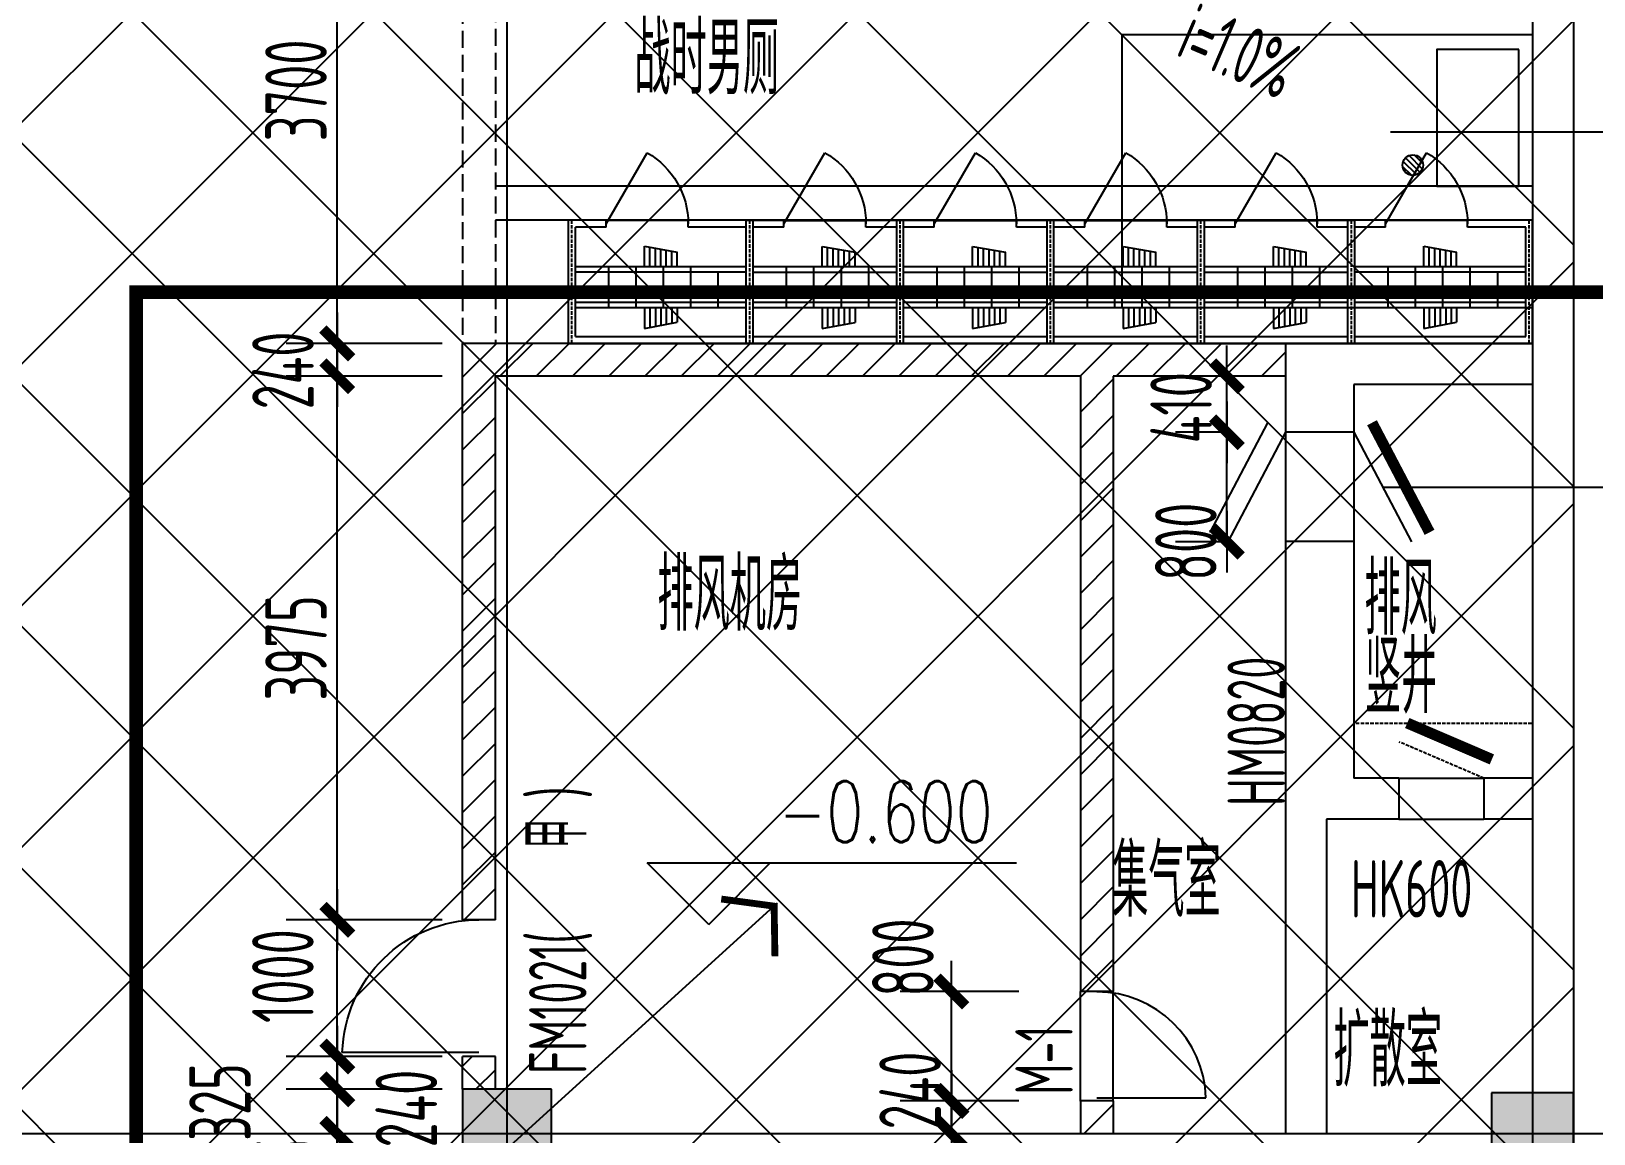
# Model space of a CAD drawing. Extents: x 1596194 to 1987057, y -212608 to 63160.
# Drawn here: x 1781451 to 1792878, y 6710 to 14773 of the extents above; entities that cross this region are included whole.
import ezdxf
from ezdxf.enums import TextEntityAlignment as Align

# ---------------------------------------------------------------- set-up
doc = ezdxf.new("R2010")
doc.units = 0
doc.header["$LTSCALE"] = 100
doc.header["$MEASUREMENT"] = 0
doc.linetypes.add('DASH', pattern=[0.35, 0.25, -0.1])
doc.layers.get('0').update_dxf_attribs({"linetype": 'CONTINUOUS'})
doc.layers.get('DEFPOINTS').update_dxf_attribs({"linetype": 'CONTINUOUS'})
for name, color, linetype in [('1', 8, 'CONTINUOUS'), ('BALCONY', 6, 'CONTINUOUS'), ('brickwall', 5, 'DASH'), ('COLUMN', 1, 'CONTINUOUS'), ('DOTE', 251, 'CONTINUOUS'), ('HA', 150, 'CONTINUOUS'), ('LVTRY', 6, 'CONTINUOUS'), ('PUB_DIM', 3, 'CONTINUOUS'), ('PUB_TEXT', 30, 'CONTINUOUS'), ('SOLID_HATCH', 40, 'CONTINUOUS'), ('WALL', 2, 'CONTINUOUS'), ('WINDOW', 4, 'CONTINUOUS'), ('WINDOW_TEXT', 7, 'CONTINUOUS'), ('图层2', 251, 'CONTINUOUS')]:
    doc.layers.add(name, color=color, linetype=linetype)
doc.styles.add('_TCH_DIM', font='SIMPLEX', dxfattribs={"bigfont": 'GBCBIG'})
doc.styles.add('DIM_FONT', font='SYSZ.shx', dxfattribs={"width": 0.7, "bigfont": 'SYFS.shx'})
doc.styles.add('SIMPLEX', font='SIMPLEX.SHX')
doc.dimstyles.new('DIMN150', dxfattribs={"dimscale": 1.5, "dimtxt": 300, "dimasz": 1, "dimexe": 250, "dimexo": 300, "dimgap": 30, "dimtad": 1, "dimdec": 0, "dimzin": 0, "dimdsep": 46, "dimtxsty": 'DIM_FONT', "dimblk": 'ARCHTICK', "dimcen": 0.09, "dimclrt": 7, "dimazin": 2, "dimtfac": 1, "dimtdec": 0, "dimtix": 1, "dimtmove": 2, "dimatfit": 3, "dimldrblk": 'DOT', "dimfxl": 0, "dimtolj": 1, "dimtzin": 0, "dimarcsym": 0})

# ---------------------------------------------------------------- blocks, each defined once
blk = doc.blocks.new('_archtick')
blk.add_line((-150, 0), (150, 0))
at = {"const_width": 50}
blk.add_lwpolyline([(-70, -70), (70, 70)], dxfattribs=at)
blk = doc.blocks.new('*D599')
at = {"layer": 'DEFPOINTS', "color": 0}
for p in [(1790195, 12250), (1790624, 12250), (1790624, 11840)]:
    blk.add_point(p, dxfattribs=at)
at = {"layer": 'PUB_DIM', "color": 0, "lineweight": -2}
for p, q in [((1790174, 12250), (1789820, 12250)), ((1790195, 11840), (1790195, 12250)), ((1790174, 11840), (1789820, 11840))]:
    blk.add_line(p, q, dxfattribs=at)
at = {"layer": 'PUB_DIM', "color": 0, "lineweight": -2, "xscale": 1.5, "yscale": 1.5, "zscale": 1.5}
for p, rotation in [((1790195, 12250), 90), ((1790195, 11840), 270)]:
    blk.add_blockref('_archtick', p, dxfattribs=dict(at, rotation=rotation))
at = {"layer": 'PUB_DIM', "color": 7, "insert": (1789860, 12020), "char_height": 450, "attachment_point": 5, "rotation": 90, "style": 'DIM_FONT'}
blk.add_mtext('\\A1;410', dxfattribs=at)
blk = doc.blocks.new('_Dot')
at = {"color": 0, "linetype": 'ByBlock', "lineweight": -2}
blk.add_line((-0.5, 0), (-1, 0), dxfattribs=at)
at = {"color": 0, "linetype": 'ByBlock', "const_width": 0.5}
blk.add_lwpolyline([(-0.25, 0, 1), (0.25, 0, 1)], format="xyb", close=True, dxfattribs=at)
blk = doc.blocks.new('*D600')
at = {"layer": 'DEFPOINTS', "color": 0}
for p in [(1790195, 11840), (1790624, 11840), (1790624, 11040)]:
    blk.add_point(p, dxfattribs=at)
at = {"layer": 'PUB_DIM', "color": 0, "lineweight": -2}
for p, q in [((1790174, 11840), (1789820, 11840)), ((1790195, 11040), (1790195, 11840)), ((1790174, 11040), (1789820, 11040))]:
    blk.add_line(p, q, dxfattribs=at)
at = {"layer": 'PUB_DIM', "color": 0, "lineweight": -2, "xscale": 1.5, "yscale": 1.5, "zscale": 1.5}
for p, rotation in [((1790195, 11840), 90), ((1790195, 11040), 270)]:
    blk.add_blockref('_archtick', p, dxfattribs=dict(at, rotation=rotation))
at = {"layer": 'PUB_DIM', "color": 7, "insert": (1789895, 11040), "char_height": 450, "attachment_point": 5, "rotation": 90, "style": 'DIM_FONT'}
blk.add_mtext('\\A1;800', dxfattribs=at)
blk = doc.blocks.new('*D601')
at = {"layer": 'DEFPOINTS', "color": 0}
for p in [(1788180, 7750), (1789124, 7750), (1789124, 6950)]:
    blk.add_point(p, dxfattribs=at)
at = {"layer": 'PUB_DIM', "color": 0, "lineweight": -2}
for p, q in [((1788674, 7750), (1787805, 7750)), ((1788180, 6950), (1788180, 7750)), ((1788674, 6950), (1787805, 6950))]:
    blk.add_line(p, q, dxfattribs=at)
at = {"layer": 'PUB_DIM', "color": 0, "lineweight": -2, "xscale": 1.5, "yscale": 1.5, "zscale": 1.5}
for p, rotation in [((1788180, 7750), 90), ((1788180, 6950), 270)]:
    blk.add_blockref('_archtick', p, dxfattribs=dict(at, rotation=rotation))
at = {"layer": 'PUB_DIM', "color": 7, "insert": (1787826, 7999), "char_height": 450, "attachment_point": 5, "rotation": 90, "style": 'DIM_FONT'}
blk.add_mtext('\\A1;800', dxfattribs=at)
blk = doc.blocks.new('*D602')
at = {"layer": 'DEFPOINTS', "color": 0}
for p in [(1788180, 6950), (1789124, 6950), (1789124, 6710)]:
    blk.add_point(p, dxfattribs=at)
at = {"layer": 'PUB_DIM', "color": 0, "lineweight": -2}
for p, q in [((1788674, 6950), (1787805, 6950)), ((1788180, 6710), (1788180, 6950)), ((1788674, 6710), (1787805, 6710))]:
    blk.add_line(p, q, dxfattribs=at)
at = {"layer": 'PUB_DIM', "color": 0, "lineweight": -2, "xscale": 1.5, "yscale": 1.5, "zscale": 1.5}
for p, rotation in [((1788180, 6950), 90), ((1788180, 6710), 270)]:
    blk.add_blockref('_archtick', p, dxfattribs=dict(at, rotation=rotation))
at = {"layer": 'PUB_DIM', "color": 7, "insert": (1787878, 7026), "char_height": 450, "attachment_point": 5, "rotation": 90, "style": 'DIM_FONT'}
blk.add_mtext('\\A1;240', dxfattribs=at)
blk = doc.blocks.new('*D993')
at = {"layer": 'DEFPOINTS', "color": 0}
for p in [(1783689, 16190), (1784905, 16190), (1784905, 12490)]:
    blk.add_point(p, dxfattribs=at)
at = {"layer": 'PUB_DIM', "color": 0, "lineweight": -2}
for p, q in [((1784455, 16190), (1783314, 16190)), ((1783689, 12490), (1783689, 16190)), ((1784455, 12490), (1783314, 12490))]:
    blk.add_line(p, q, dxfattribs=at)
at = {"layer": 'PUB_DIM', "color": 0, "lineweight": -2, "xscale": 1.5, "yscale": 1.5, "zscale": 1.5}
for p, rotation in [((1783689, 16190), 90), ((1783689, 12490), 270)]:
    blk.add_blockref('_archtick', p, dxfattribs=dict(at, rotation=rotation))
at = {"layer": 'PUB_DIM', "color": 7, "insert": (1783387, 14340), "char_height": 450, "attachment_point": 5, "rotation": 90, "style": 'DIM_FONT'}
blk.add_mtext('\\A1;3700', dxfattribs=at)
blk = doc.blocks.new('*D994')
at = {"layer": 'DEFPOINTS', "color": 0}
for p in [(1783689, 12490), (1784905, 12490), (1784905, 12250)]:
    blk.add_point(p, dxfattribs=at)
at = {"layer": 'PUB_DIM', "color": 0, "lineweight": -2}
for p, q in [((1784455, 12490), (1783314, 12490)), ((1783689, 12250), (1783689, 12490)), ((1784455, 12250), (1783314, 12250))]:
    blk.add_line(p, q, dxfattribs=at)
at = {"layer": 'PUB_DIM', "color": 0, "lineweight": -2, "xscale": 1.5, "yscale": 1.5, "zscale": 1.5}
for p, rotation in [((1783689, 12490), 90), ((1783689, 12250), 270)]:
    blk.add_blockref('_archtick', p, dxfattribs=dict(at, rotation=rotation))
at = {"layer": 'PUB_DIM', "color": 7, "insert": (1783292, 12292), "char_height": 450, "attachment_point": 5, "rotation": 90, "style": 'DIM_FONT'}
blk.add_mtext('\\A1;240', dxfattribs=at)
blk = doc.blocks.new('*D995')
at = {"layer": 'DEFPOINTS', "color": 0}
for p in [(1783689, 12250), (1784905, 12250), (1784905, 8275)]:
    blk.add_point(p, dxfattribs=at)
at = {"layer": 'PUB_DIM', "color": 0, "lineweight": -2}
for p, q in [((1784455, 12250), (1783314, 12250)), ((1783689, 8275), (1783689, 12250)), ((1784455, 8275), (1783314, 8275))]:
    blk.add_line(p, q, dxfattribs=at)
at = {"layer": 'PUB_DIM', "color": 0, "lineweight": -2, "xscale": 1.5, "yscale": 1.5, "zscale": 1.5}
for p, rotation in [((1783689, 12250), 90), ((1783689, 8275), 270)]:
    blk.add_blockref('_archtick', p, dxfattribs=dict(at, rotation=rotation))
at = {"layer": 'PUB_DIM', "color": 7, "insert": (1783387, 10263), "char_height": 450, "attachment_point": 5, "rotation": 90, "style": 'DIM_FONT'}
blk.add_mtext('\\A1;3975', dxfattribs=at)
blk = doc.blocks.new('*D996')
at = {"layer": 'DEFPOINTS', "color": 0}
for p in [(1783689, 8275), (1784905, 8275), (1784905, 7275)]:
    blk.add_point(p, dxfattribs=at)
at = {"layer": 'PUB_DIM', "color": 0, "lineweight": -2}
for p, q in [((1784455, 8275), (1783314, 8275)), ((1783689, 7275), (1783689, 8275)), ((1784455, 7275), (1783314, 7275))]:
    blk.add_line(p, q, dxfattribs=at)
at = {"layer": 'PUB_DIM', "color": 0, "lineweight": -2, "xscale": 1.5, "yscale": 1.5, "zscale": 1.5}
for p, rotation in [((1783689, 8275), 90), ((1783689, 7275), 270)]:
    blk.add_blockref('_archtick', p, dxfattribs=dict(at, rotation=rotation))
at = {"layer": 'PUB_DIM', "color": 7, "insert": (1783291, 7863), "char_height": 450, "attachment_point": 5, "rotation": 90, "style": 'DIM_FONT'}
blk.add_mtext('\\A1;1000', dxfattribs=at)
blk = doc.blocks.new('*D997')
at = {"layer": 'DEFPOINTS', "color": 0}
for p in [(1783689, 7275), (1784905, 7275), (1784905, 7035)]:
    blk.add_point(p, dxfattribs=at)
at = {"layer": 'PUB_DIM', "color": 0, "lineweight": -2}
for p, q in [((1784455, 7275), (1783314, 7275)), ((1783689, 7035), (1783689, 7275)), ((1784455, 7035), (1783314, 7035))]:
    blk.add_line(p, q, dxfattribs=at)
at = {"layer": 'PUB_DIM', "color": 0, "lineweight": -2, "xscale": 1.5, "yscale": 1.5, "zscale": 1.5}
for p, rotation in [((1783689, 7275), 90), ((1783689, 7035), 270)]:
    blk.add_blockref('_archtick', p, dxfattribs=dict(at, rotation=rotation))
at = {"layer": 'PUB_DIM', "color": 7, "insert": (1784194, 6894), "char_height": 450, "attachment_point": 5, "rotation": 90, "style": 'DIM_FONT'}
blk.add_mtext('\\A1;240', dxfattribs=at)
blk = doc.blocks.new('*D998')
at = {"layer": 'DEFPOINTS', "color": 0}
for p in [(1783689, 7035), (1784905, 7035), (1784905, 6710)]:
    blk.add_point(p, dxfattribs=at)
at = {"layer": 'PUB_DIM', "color": 0, "lineweight": -2}
for p, q in [((1784455, 7035), (1783314, 7035)), ((1783689, 6710), (1783689, 7035)), ((1784455, 6710), (1783314, 6710))]:
    blk.add_line(p, q, dxfattribs=at)
at = {"layer": 'PUB_DIM', "color": 0, "lineweight": -2, "xscale": 1.5, "yscale": 1.5, "zscale": 1.5}
for p, rotation in [((1783689, 7035), 90), ((1783689, 6710), 270)]:
    blk.add_blockref('_archtick', p, dxfattribs=dict(at, rotation=rotation))
at = {"layer": 'PUB_DIM', "color": 7, "insert": (1782831, 6942), "char_height": 450, "attachment_point": 5, "rotation": 90, "style": 'DIM_FONT'}
blk.add_mtext('\\A1;325', dxfattribs=at)
blk = doc.blocks.new('*D999')
at = {"layer": 'DEFPOINTS', "color": 0}
for p in [(1783689, 6710), (1784905, 6710), (1784905, 6385)]:
    blk.add_point(p, dxfattribs=at)
at = {"layer": 'PUB_DIM', "color": 0, "lineweight": -2}
for p, q in [((1784455, 6710), (1783314, 6710)), ((1783689, 6385), (1783689, 6710)), ((1784455, 6385), (1783314, 6385))]:
    blk.add_line(p, q, dxfattribs=at)
at = {"layer": 'PUB_DIM', "color": 0, "lineweight": -2, "xscale": 1.5, "yscale": 1.5, "zscale": 1.5}
for p, rotation in [((1783689, 6710), 90), ((1783689, 6385), 270)]:
    blk.add_blockref('_archtick', p, dxfattribs=dict(at, rotation=rotation))
at = {"layer": 'PUB_DIM', "color": 7, "insert": (1783317, 6389), "char_height": 450, "attachment_point": 5, "rotation": 90, "style": 'DIM_FONT'}
blk.add_mtext('\\A1;325', dxfattribs=at)
blk = doc.blocks.new('_LV13')
at = {"color": 0}
for p, q in [((-0.495, 0.071), (-0.071, 0.495)), ((-0.465, -0.183), (0.183, 0.465)), ((-0.354, -0.354), (0.354, 0.354)), ((-0.183, -0.465), (0.465, 0.183)), ((0.071, -0.495), (0.495, -0.071))]:
    blk.add_line(p, q, dxfattribs=at)
blk.add_circle((0, 0), 0.5)
blk = doc.blocks.new('_DBLK')
blk.add_line((-0.5, 0), (0, -0.866))
blk.add_arc((-0.5, 0), 1, 300, 0)
at = {"layer": 'WINDOW_TEXT', "style": 'SIMPLEX', "flags": 9}
blk.add_attdef('A', text='', height=1, dxfattribs=at).set_placement((0, 1.5), align=Align.MIDDLE)
blk = doc.blocks.new('A$C4DAE11FD')
at = {"layer": 'BALCONY'}
for p, q in [((0, 1350), (900, 1350)), ((0, 1350), (0, 0)), ((50, 1300), (850, 1300)), ((50, 1300), (50, 50)), ((260, 50), (260, 1300)), ((300, 50), (300, 1300)), ((520, 50), (520, 1300)), ((560, 50), (560, 1300)), ((850, 1075), (850, 1300)), ((900, 1075), (900, 1350)), ((260, 1055), (560, 1055)), ((260, 1055), (560, 1055)), ((850, 1075), (900, 1075)), ((900, 1075), (900, 475)), ((260, 855), (520, 855)), ((520, 855), (560, 855)), ((110, 795), (154, 555)), ((260, 795), (110, 795)), ((260, 755), (117, 755)), ((260, 715), (125, 715)), ((560, 795), (710, 795)), ((560, 755), (703, 755)), ((560, 715), (695, 715)), ((710, 795), (666, 555)), ((260, 675), (132, 675)), ((260, 635), (139, 635)), ((260, 595), (146, 595)), ((260, 655), (520, 655)), ((520, 655), (560, 655)), ((560, 675), (688, 675)), ((560, 635), (681, 635)), ((560, 595), (674, 595)), ((260, 555), (154, 555)), ((560, 555), (666, 555)), ((850, 475), (900, 475)), ((850, 50), (850, 475)), ((900, 0), (900, 475)), ((260, 455), (520, 455)), ((520, 455), (560, 455)), ((258, 255), (518, 255)), ((0, 0), (900, 0)), ((50, 50), (850, 50))]:
    blk.add_line(p, q, dxfattribs=at)
at = {"layer": 'brickwall'}
for p, q in [((0, 1325), (900, 1325)), ((0, 25), (900, 25))]:
    blk.add_line(p, q, dxfattribs=at)
at = {"layer": 'BALCONY', "extrusion": (0, 0, -1), "xscale": 600, "yscale": 600, "zscale": -600, "rotation": 270}
blk.add_blockref('_DBLK', (-875, 775), dxfattribs=at)
blk = doc.blocks.new('A$C30F10F9F')
at = {"layer": 'BALCONY'}
for p, q in [((0, 1395), (0, 495)), ((0, 1395), (1150, 1395)), ((1150, 1395), (1150, 495)), ((50, 1345), (50, 545)), ((50, 1345), (1100, 1345)), ((555, 1285), (795, 1241)), ((555, 1135), (555, 1285)), ((595, 1135), (595, 1277)), ((635, 1135), (635, 1270)), ((675, 1135), (675, 1263)), ((1100, 1345), (1100, 545)), ((715, 1135), (715, 1255)), ((755, 1135), (755, 1248)), ((795, 1135), (795, 1241)), ((1100, 1135), (50, 1135)), ((1100, 1095), (50, 1095)), ((295, 1135), (295, 835)), ((495, 1135), (495, 875)), ((695, 1135), (695, 875)), ((895, 1135), (895, 875)), ((1100, 875), (50, 875)), ((1100, 835), (50, 835)), ((495, 875), (495, 835)), ((555, 835), (555, 685)), ((595, 835), (595, 692)), ((635, 835), (635, 699)), ((675, 835), (675, 707)), ((695, 875), (695, 835)), ((715, 835), (715, 714)), ((755, 835), (755, 721)), ((795, 835), (795, 728)), ((895, 875), (895, 835)), ((555, 685), (795, 728)), ((275, 495), (0, 495)), ((275, 545), (50, 545)), ((275, 545), (275, 495)), ((275, 495), (875, 495)), ((875, 545), (875, 495)), ((1100, 545), (875, 545)), ((1150, 495), (875, 495))]:
    blk.add_line(p, q, dxfattribs=at)
at = {"layer": 'brickwall'}
for p, q in [((25, 1395), (25, 495)), ((1125, 1395), (1125, 495))]:
    blk.add_line(p, q, dxfattribs=at)
at = {"layer": 'BALCONY', "xscale": 600, "yscale": 600, "zscale": 600}
blk.add_blockref('_DBLK', (575, 520), dxfattribs=at)
blk = doc.blocks.new('M_A2ZXL')
blk.add_line((-0.472, 0), (-0.472, -1))
blk.add_arc((-0.5, 0), 1, 271.6231, 0)
blk = doc.blocks.new('_fzh')
for p, q in [((-0.5, 0.5), (-0.5, -0.5)), ((0.5, 0.5), (-0.5, 0.5)), ((0.5, -0.5), (0.5, 0.5)), ((-0.5, -0.5), (0.5, -0.5))]:
    blk.add_line(p, q)
at = {"layer": 'SOLID_HATCH'}
blk.add_solid([(0.5, 0.5), (0.5, -0.5), (-0.5, 0.5), (-0.5, -0.5)], dxfattribs=at)

msp = doc.modelspace()

# ---------------------------------------------------------------- hatches: boundary and pattern name
at = {"layer": '1'}
h = msp.add_hatch(dxfattribs=at)
h.set_pattern_fill('ANSI37', color=256, scale=10000, style=0)
h.set_pattern_definition([(45, (8232.6, -1879.3), (-883.8835, 883.8835), []), (135, (8232.6, -1879.3), (-883.8835, -883.8835), [])])
h.paths.add_polyline_path([(1778030.206, 31724.117), (1792730.206, 31710.131), (1792730.206, -26014.869), (1778030.206, -26014.869)])
at = {"layer": 'HA'}
h = msp.add_hatch(dxfattribs=at)
h.set_pattern_fill('普通砖', color=256, scale=150, style=0)
h.set_pattern_definition([(45, (0, 0), (-132.582521, 132.582521), [])])
h.paths.add_polyline_path([(1784845.206, 12250.131), (1789123.512, 12250.131), (1789123.512, 7750.131), (1789363.512, 7750.131), (1789363.512, 12250.131), (1790623.512, 12250.131), (1790623.512, 12490.131), (1784605.206, 12490.131), (1784605.206, 8275.131), (1784845.206, 8275.131)])
h.paths.add_polyline_path([(1789363.512, 6950.131), (1789123.512, 6950.131), (1789123.512, 6710.131), (1789363.512, 6710.131)])
h.paths.add_polyline_path([(1784845.206, 7275.131), (1784605.206, 7275.131), (1784605.206, 7035.131), (1784845.206, 7035.131)])

# ---------------------------------------------------------------- linework, layer by layer
at = {"layer": '1'}
msp.add_lwpolyline([(1778030.206, 31724.117), (1792730.206, 31710.131), (1792730.206, -26014.869), (1778030.206, -26014.869), (1778030.206, 31724.117)], close=True, dxfattribs=at)
at = {"layer": 'brickwall', "ltscale": 5}
for p, q in [((1784605.206, 17401.546), (1784605.206, 12490.131)), ((1784845.206, 16190.114), (1784845.206, 12490.131))]:
    msp.add_line(p, q, dxfattribs=at)
at = {"layer": 'DOTE'}
for p, q in [((1784930.206, -36126.938), (1784930.206, 50334.236)), ((1792430.206, 50334.236), (1792430.206, -36126.938)), ((1799629.617, 6710.131), (1638383.856, 6710.131))]:
    msp.add_line(p, q, dxfattribs=at)
at = {"layer": 'LVTRY'}
for p, q in [((1792430.206, 13640.131), (1784845.206, 13640.131)), ((1792430.206, 13390.131), (1784845.206, 13390.131))]:
    msp.add_line(p, q, dxfattribs=at)
at = {"layer": 'PUB_DIM'}
for p, q in [((1786405.442, 8241.443), (1785955.442, 8691.443)), ((1785955.442, 8691.443), (1788655.442, 8691.443)), ((1786405.442, 8241.443), (1786855.442, 8691.443))]:
    msp.add_line(p, q, dxfattribs=at)
msp.add_lwpolyline([(1789711.615, 14414.347, 0, 0, 0), (1790558.744, 14051.513, 120, 0, 0), (1790972.398, 13874.34, 0, 0, 0)], format="xyseb", dxfattribs=at)
at = {"layer": 'PUB_TEXT'}
for p, q in [((1791390.998, 14038.052), (1798546.698, 14038.052)), ((1791333.865, 11439.278), (1795330.454, 11439.278))]:
    msp.add_line(p, q, dxfattribs=at)
at = {"layer": 'PUB_TEXT', "color": 6}
msp.add_line((1786906.492, 8395.351), (1779177.053, 1376.883), dxfattribs=at)
at = {"layer": 'PUB_TEXT', "color": 6, "const_width": 50}
msp.add_lwpolyline([(1786497.005, 8426.64), (1786883.684, 8374.642), (1786889.614, 8007.221)], dxfattribs=at)
at = {"layer": 'WALL'}
for p, q in [((1792730.206, 31710.131), (1792730.206, 1510.131)), ((1792430.206, 17310.131), (1792430.206, 12490.131)), ((1790623.512, 12490.131), (1784605.206, 12490.131)), ((1784605.206, 8275.131), (1784605.206, 12490.131)), ((1792430.206, 12490.131), (1790623.512, 12490.131)), ((1790623.512, 12490.131), (1790623.512, 11840.131)), ((1789123.512, 12250.131), (1784845.206, 12250.131)), ((1784845.206, 8275.131), (1784845.206, 12250.131)), ((1789123.512, 12250.131), (1789123.512, 7750.131)), ((1789363.512, 12250.131), (1789363.512, 7750.131)), ((1790623.512, 12250.131), (1789363.512, 12250.131)), ((1791123.512, 12190.131), (1791123.512, 11840.131)), ((1792430.206, 12190.131), (1791123.512, 12190.131)), ((1792430.206, 12190.131), (1792430.206, 9310.131)), ((1791123.512, 11840.131), (1790623.512, 11840.131)), ((1790623.512, 11040.131), (1790623.512, 6710.131)), ((1791123.512, 11040.131), (1790623.512, 11040.131)), ((1791123.512, 11040.131), (1791123.512, 9310.131)), ((1791453.512, 9310.131), (1791123.512, 9310.131)), ((1791453.512, 9310.131), (1791453.512, 9010.131)), ((1792073.512, 9310.131), (1792073.512, 9010.131)), ((1792423.512, 9310.131), (1792073.512, 9310.131)), ((1791453.512, 9010.131), (1790923.512, 9010.131)), ((1790923.512, 9010.131), (1790923.512, 6710.131)), ((1792423.512, 9010.131), (1792073.512, 9010.131)), ((1792430.206, 9010.131), (1792430.206, 7010.131)), ((1784845.206, 8275.131), (1784605.206, 8275.131)), ((1789363.512, 7750.131), (1789123.512, 7750.131)), ((1784845.206, 7275.131), (1784605.206, 7275.131)), ((1784605.206, 7035.131), (1784605.206, 7275.131)), ((1784845.206, 7035.131), (1784845.206, 7275.131)), ((1789363.512, 6950.131), (1789123.512, 6950.131)), ((1789123.512, 6950.131), (1789123.512, 6710.131)), ((1789363.512, 6950.131), (1789363.512, 6710.131)), ((1790623.512, 6710.131), (1785255.206, 6710.131)), ((1792130.206, 6710.131), (1790923.512, 6710.131))]:
    msp.add_line(p, q, dxfattribs=at)
at = {"layer": 'WINDOW'}
for p, q in [((1790490.689, 11909.832), (1790069.983, 11108.125)), ((1790623.512, 11840.131), (1790202.805, 11038.424)), ((1790623.512, 11840.131), (1790623.512, 11040.131)), ((1791123.512, 11840.131), (1791544.219, 11038.424)), ((1791123.512, 11840.131), (1791123.512, 11040.131)), ((1791453.512, 9310.131), (1792073.512, 9310.131)), ((1791453.512, 9010.131), (1792073.512, 9010.131)), ((1789123.512, 6950.131), (1789123.512, 7750.131)), ((1789363.512, 6950.131), (1789363.512, 7750.131))]:
    msp.add_line(p, q, dxfattribs=at)
at = {"layer": 'WINDOW', "linetype": 'DASH'}
for p, q in [((1792423.483, 9710.131), (1791123.512, 9710.131)), ((1792073.512, 9310.131), (1791454.585, 9575.905))]:
    msp.add_line(p, q, dxfattribs=at)
at = {"layer": 'WINDOW'}
for points in [[(1792430.206, 12750.131), (1789430.206, 12750.131), (1789430.206, 14750.131), (1792430.206, 14750.131)], [(1792330.206, 14640.131), (1791730.206, 14640.131), (1791730.206, 13640.131), (1792330.206, 13640.131)]]:
    msp.add_lwpolyline(points, close=True, dxfattribs=at)
at = {"layer": 'WINDOW', "const_width": 80}
for points in [[(1791256.335, 11909.832), (1791677.041, 11108.125)], [(1792132.698, 9447.961), (1791513.771, 9713.735)]]:
    msp.add_lwpolyline(points, dxfattribs=at)
at = {"layer": '图层2', "linetype": 'DASH', "ltscale": 10, "const_width": 100}
msp.add_lwpolyline([(1782217.488, 12864.885), (1793281.11, 12864.885), (1793281.11, 779.364), (1782217.488, 779.364)], close=True, dxfattribs=at)

# ---------------------------------------------------------------- block references
at = {"layer": 'COLUMN'}
for p, xscale, yscale, zscale in [((1784930.206, 6710.131), 650, 650, 650), ((1792430.206, 6710.131), 600, 600, 600)]:
    msp.add_blockref('_fzh', p, dxfattribs=dict(at, xscale=xscale, yscale=yscale, zscale=zscale))
at = {"layer": 'LVTRY', "rotation": 89.99999999999999}
for p in [(1786730.206, 12490.131), (1792430.206, 12490.131)]:
    msp.add_blockref('A$C4DAE11FD', p, dxfattribs=at)
at = {"layer": 'LVTRY', "extrusion": (0, 0, -1), "zscale": -1, "rotation": 180}
for p in [(-1786680.206, 13884.746), (-1787780.206, 13884.746), (-1788880.206, 13884.746), (-1789980.206, 13884.746)]:
    msp.add_blockref('A$C30F10F9F', p, dxfattribs=at)
at = {"layer": 'WINDOW', "lineweight": -3, "xscale": 150, "yscale": 150, "zscale": 150, "rotation": 90}
msp.add_blockref('_LV13', (1791554.47, 13794.055), dxfattribs=at)
at = {"layer": 'WINDOW'}
for p, xscale, yscale, zscale, rotation in [((1784725.206, 7775.131), 1000, -1000, 1000, 90), ((1789243.512, 7349.282), -798, -798, 798, 270)]:
    msp.add_blockref('M_A2ZXL', p, dxfattribs=dict(at, xscale=xscale, yscale=yscale, zscale=zscale, rotation=rotation))

# ---------------------------------------------------------------- texts
at = {"layer": 'PUB_TEXT', "style": 'DIM_FONT'}
for s, height, rotation, width, p in [('i=1.0%', 420, 336.8140332, 0.65625, (1789809.376, 14600.927)), ('HM0820', 420, 90, 0.65625, (1790619.18, 9107.229)), (')', 420, 90, 0.65625, (1785511.474, 9163.101)), ('甲', 434.055, 90, 0.7, (1785511.474, 8795.601)), ('FM1021(', 420, 90, 0.65625, (1785511.474, 7146.226)), ('M-1', 420, 90, 0.65625, (1789067.319, 6994.964))]:
    msp.add_text(s, height=height, rotation=rotation, dxfattribs=dict(at, width=width)).set_placement(p)
at = {"layer": 'PUB_TEXT'}
for s, height, style, width, p in [('战时男厕', 525, 'DIM_FONT', 0.7, (1785862.089, 14310.52)), ('排风机房', 525, 'DIM_FONT', 0.7, (1786030.247, 10388.622)), ('排风', 525, 'DIM_FONT', 0.7, (1791201.238, 10358.355)), ('竖井', 525, 'DIM_FONT', 0.7, (1791204.119, 9787.211)), ('-0.600', 446.25, '_TCH_DIM', 0.705882, (1786915.442, 8841.443)), ('集气室', 525, 'DIM_FONT', 0.7, (1789356.01, 8296.663)), ('HK600', 420, 'DIM_FONT', 0.65625, (1791101.313, 8291.886)), ('扩散室', 525, 'DIM_FONT', 0.7, (1790974.661, 7056.577))]:
    msp.add_text(s, height=height, dxfattribs=dict(at, style=style, width=width)).set_placement(p)

# ---------------------------------------------------------------- dimensions: what is measured, and where the dimension line sits
at = {"layer": 'PUB_DIM'}
for p1, p2, picture, middle in [((1784905.206, 12490.131), (1784905.206, 16190.114), '*D993', (1783387.16, 14340.123)), ((1784905.206, 8275.131), (1784905.206, 12250.131), '*D995', (1783387.16, 10262.631))]:
    dim = msp.add_aligned_dim(p1=p1, p2=p2, distance=1215.903, dimstyle='DIMN150', dxfattribs=at)
    dim.commit()
    dim.dimension.update_dxf_attribs({"geometry": picture, "text_midpoint": middle})
for base, p1, p2, picture, middle in [((1783689.303, 12490.131), (1784905.206, 12250.131), (1784905.206, 12490.131), '*D994', (1783291.558, 12292)), ((1790195.405, 12250.131), (1790623.512, 11840.131), (1790623.512, 12250.131), '*D599', (1789859.556, 12019.802)), ((1790195.405, 11840.131), (1790623.512, 11040.131), (1790623.512, 11840.131), '*D600', (1789895.405, 11040.131)), ((1783689.303, 8275.131), (1784905.206, 7275.131), (1784905.206, 8275.131), '*D996', (1783290.737, 7862.871)), ((1788180.064, 7750.131), (1789123.512, 6950.131), (1789123.512, 7750.131), '*D601', (1787825.669, 7999.378)), ((1783689.303, 7035.131), (1784905.206, 6710.131), (1784905.206, 7035.131), '*D998', (1782830.881, 6942.309)), ((1783689.303, 7275.131), (1784905.206, 7035.131), (1784905.206, 7275.131), '*D997', (1784193.856, 6894.249)), ((1788180.064, 6950.131), (1789123.512, 6710.131), (1789123.512, 6950.131), '*D602', (1787878.07, 7025.708)), ((1783689.303, 6710.131), (1784905.206, 6385.131), (1784905.206, 6710.131), '*D999', (1783316.834, 6389.193))]:
    dim = msp.add_linear_dim(base=base, p1=p1, p2=p2, angle=90, dimstyle='DIMN150', dxfattribs=at)
    dim.commit()
    dim.dimension.update_dxf_attribs({"geometry": picture, "text_midpoint": middle, "dimtype": 129})

doc.saveas('drawing.dxf')
